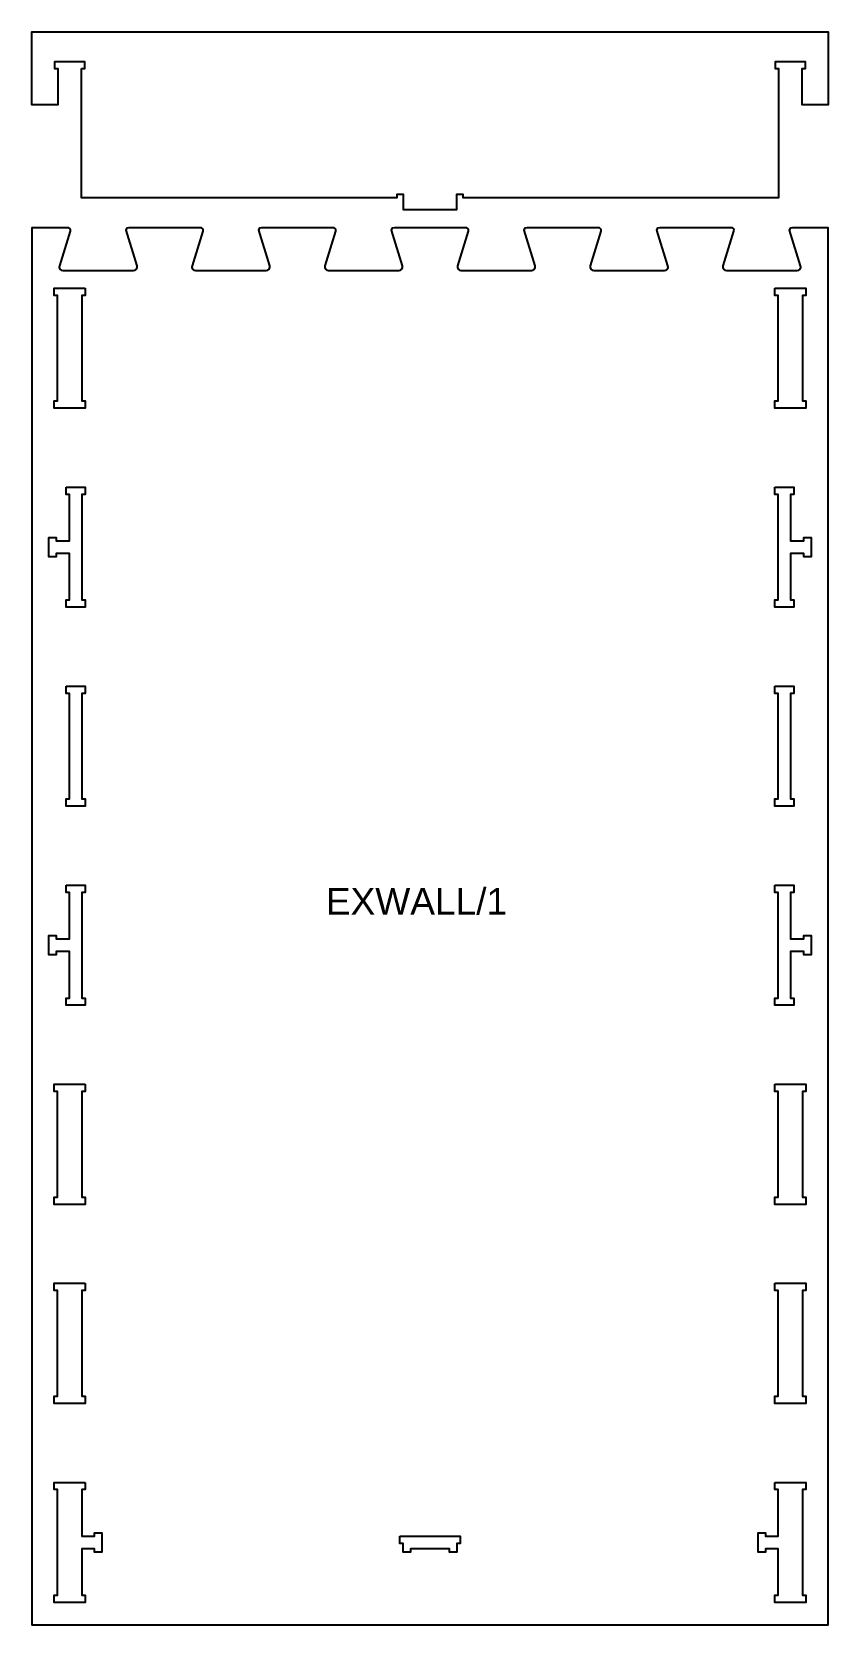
# Model space of a CAD drawing. Header units: millimetres. Extents: x 200 to 1400, y 199 to 2601.
import ezdxf

# ---------------------------------------------------------------- set-up
doc = ezdxf.new("R2010")
doc.units = ezdxf.units.MM
for name, color, linetype, true_color in [('1_ANYTOOL_1MMDEEP_INSIDE', 2, 'Continuous', 0xffff00), ('3_ANYTOOL_CUTTHROUGH_INSID', 4, 'Continuous', 0x00ffff), ('6_ANYTOOL_CUTTHROUGH_OUTSI', 5, 'Continuous', 0x0000ff)]:
    doc.layers.add(name, color=color, linetype=linetype, true_color=true_color)
doc.styles.add('textstyle11', font='standard')

msp = doc.modelspace()

# ---------------------------------------------------------------- linework, layer by layer
at = {"layer": '3_ANYTOOL_CUTTHROUGH_INSID'}
for points in [[(280.5, 2214.5), (280.5, 2203.5), (275.5, 2203.5), (275.5, 2044.5), (280.5, 2044.5), (280.5, 2033.5), (233.5, 2033.5), (233.5, 2044.5), (238.5, 2044.5), (238.5, 2203.5), (233.5, 2203.5), (233.5, 2214.5)], [(1319.5, 2214.5), (1366.5, 2214.5), (1366.5, 2203.5), (1361.5, 2203.5), (1361.5, 2044.5), (1366.5, 2044.5), (1366.5, 2033.5), (1319.5, 2033.5), (1319.5, 2044.5), (1324.5, 2044.5), (1324.5, 2203.5), (1319.5, 2203.5)], [(251.5, 1914.5), (280.5, 1914.5), (280.5, 1903.5), (275.5, 1903.5), (275.5, 1744.5), (280.5, 1744.5), (280.5, 1733.5), (251.5, 1733.5), (251.5, 1744.5), (256.5, 1744.5), (256.5, 1814.5), (236.5, 1814.5), (236.5, 1809.5), (225.5, 1809.5), (225.5, 1838.5), (236.5, 1838.5), (236.5, 1833.5), (256.5, 1833.5), (256.5, 1903.5), (251.5, 1903.5)], [(1319.5, 1914.5), (1348.5, 1914.5), (1348.5, 1903.5), (1343.5, 1903.5), (1343.5, 1833.5), (1363.5, 1833.5), (1363.5, 1838.5), (1374.5, 1838.5), (1374.5, 1809.5), (1363.5, 1809.5), (1363.5, 1814.5), (1343.5, 1814.5), (1343.5, 1744.5), (1348.5, 1744.5), (1348.5, 1733.5), (1319.5, 1733.5), (1319.5, 1744.5), (1324.5, 1744.5), (1324.5, 1903.5), (1319.5, 1903.5)], [(251.5, 1614.5), (280.5, 1614.5), (280.5, 1603.5), (275.5, 1603.5), (275.5, 1444.5), (280.5, 1444.5), (280.5, 1433.5), (251.5, 1433.5), (251.5, 1444.5), (256.5, 1444.5), (256.5, 1603.5), (251.5, 1603.5)], [(1319.5, 1614.5), (1348.5, 1614.5), (1348.5, 1603.5), (1343.5, 1603.5), (1343.5, 1444.5), (1348.5, 1444.5), (1348.5, 1433.5), (1319.5, 1433.5), (1319.5, 1444.5), (1324.5, 1444.5), (1324.5, 1603.5), (1319.5, 1603.5)], [(251.5, 1314.5), (280.5, 1314.5), (280.5, 1303.5), (275.5, 1303.5), (275.5, 1144.5), (280.5, 1144.5), (280.5, 1133.5), (251.5, 1133.5), (251.5, 1144.5), (256.5, 1144.5), (256.5, 1214.5), (236.5, 1214.5), (236.5, 1209.5), (225.5, 1209.5), (225.5, 1238.5), (236.5, 1238.5), (236.5, 1233.5), (256.5, 1233.5), (256.5, 1303.5), (251.5, 1303.5)], [(1319.5, 1314.5), (1348.5, 1314.5), (1348.5, 1303.5), (1343.5, 1303.5), (1343.5, 1233.5), (1363.5, 1233.5), (1363.5, 1238.5), (1374.5, 1238.5), (1374.5, 1209.5), (1363.5, 1209.5), (1363.5, 1214.5), (1343.5, 1214.5), (1343.5, 1144.5), (1348.5, 1144.5), (1348.5, 1133.5), (1319.5, 1133.5), (1319.5, 1144.5), (1324.5, 1144.5), (1324.5, 1303.5), (1319.5, 1303.5)], [(280.5, 1014.5), (280.5, 1003.5), (275.5, 1003.5), (275.5, 844.5), (280.5, 844.5), (280.5, 833.5), (233.5, 833.5), (233.5, 844.5), (238.5, 844.5), (238.5, 1003.5), (233.5, 1003.5), (233.5, 1014.5)], [(1319.5, 1014.5), (1366.5, 1014.5), (1366.5, 1003.5), (1361.5, 1003.5), (1361.5, 844.5), (1366.5, 844.5), (1366.5, 833.5), (1319.5, 833.5), (1319.5, 844.5), (1324.5, 844.5), (1324.5, 1003.5), (1319.5, 1003.5)], [(280.5, 714.5), (280.5, 703.5), (275.5, 703.5), (275.5, 544.5), (280.5, 544.5), (280.5, 533.5), (233.5, 533.5), (233.5, 544.5), (238.5, 544.5), (238.5, 703.5), (233.5, 703.5), (233.5, 714.5)], [(1319.5, 714.5), (1366.5, 714.5), (1366.5, 703.5), (1361.5, 703.5), (1361.5, 544.5), (1366.5, 544.5), (1366.5, 533.5), (1319.5, 533.5), (1319.5, 544.5), (1324.5, 544.5), (1324.5, 703.5), (1319.5, 703.5)], [(280.5, 414.5), (280.5, 403.5), (275.5, 403.5), (275.5, 333.5), (294.5, 333.5), (294.5, 338.5), (305.5, 338.5), (305.5, 309.5), (294.5, 309.5), (294.5, 314.5), (275.5, 314.5), (275.5, 244.5), (280.5, 244.5), (280.5, 233.5), (233.5, 233.5), (233.5, 244.5), (238.5, 244.5), (238.5, 403.5), (233.5, 403.5), (233.5, 414.5)], [(1319.5, 414.5), (1366.5, 414.5), (1366.5, 403.5), (1361.5, 403.5), (1361.5, 244.5), (1366.5, 244.5), (1366.5, 233.5), (1319.5, 233.5), (1319.5, 244.5), (1324.5, 244.5), (1324.5, 314.5), (1305.5, 314.5), (1305.5, 309.5), (1294.5, 309.5), (1294.5, 338.5), (1305.5, 338.5), (1305.5, 333.5), (1324.5, 333.5), (1324.5, 403.5), (1319.5, 403.5)], [(754.5, 333.5), (845.5, 333.5), (845.5, 322.5), (840.5, 322.5), (840.5, 309.5), (829.5, 309.5), (829.5, 314.5), (770.5, 314.5), (770.5, 309.5), (759.5, 309.5), (759.5, 322.5), (754.5, 322.5)]]:
    msp.add_lwpolyline(points, close=True, dxfattribs=at)
at = {"layer": '6_ANYTOOL_CUTTHROUGH_OUTSI'}
for points in [[(275, 2545.7), (280, 2545.7), (280, 2555.7), (234, 2555.7), (234, 2545.7), (239, 2545.7), (239, 2490.7), (200, 2490.7), (200, 2600.7), (1400, 2600.7), (1400, 2490.7), (1361, 2490.7), (1361, 2545.7), (1366, 2545.7), (1366, 2555.7), (1320, 2555.7), (1320, 2545.7), (1325, 2545.7), (1325, 2350.7), (850, 2350.7), (850, 2355.7), (840, 2355.7), (840, 2332.7), (760, 2332.7), (760, 2355.7), (750, 2355.7), (750, 2350.7), (275, 2350.7)], [(254.7, 2306), (257.7, 2303.4), (257.5, 2300.2), (241.5, 2248.1), (241.3, 2245.6), (242.3, 2243.3), (244.3, 2241.6), (246.7, 2241), (353.3, 2241), (355.7, 2241.6), (357.7, 2243.3), (358.7, 2245.6), (358.5, 2248.1), (342, 2301.6), (343.6, 2305.3), (346.8, 2306), (454.7, 2306), (457.7, 2303.4), (457.5, 2300.2), (441.5, 2248.1), (441.3, 2245.6), (442.3, 2243.3), (444.3, 2241.6), (446.7, 2241), (553.3, 2241), (555.7, 2241.6), (557.7, 2243.3), (558.7, 2245.6), (558.5, 2248.1), (542, 2301.6), (543.6, 2305.3), (546.8, 2306), (654.7, 2306), (657.7, 2303.4), (657.5, 2300.2), (641.5, 2248.1), (641.3, 2245.6), (642.3, 2243.3), (644.3, 2241.6), (646.7, 2241), (753.3, 2241), (755.7, 2241.6), (757.7, 2243.3), (758.7, 2245.6), (758.5, 2248.1), (742, 2301.6), (743.6, 2305.3), (746.8, 2306), (854.7, 2306), (857.7, 2303.4), (857.5, 2300.2), (841.5, 2248.1), (841.3, 2245.6), (842.3, 2243.3), (844.3, 2241.6), (846.7, 2241), (953.3, 2241), (955.7, 2241.6), (957.7, 2243.3), (958.7, 2245.6), (958.5, 2248.1), (942, 2301.6), (943.6, 2305.3), (946.8, 2306), (1054.7, 2306), (1057.7, 2303.4), (1057.5, 2300.2), (1041.5, 2248.1), (1041.3, 2245.6), (1042.3, 2243.3), (1044.3, 2241.6), (1046.7, 2241), (1153.3, 2241), (1155.7, 2241.6), (1157.7, 2243.3), (1158.7, 2245.6), (1158.5, 2248.1), (1142, 2301.6), (1143.6, 2305.3), (1146.8, 2306), (1254.7, 2306), (1257.7, 2303.4), (1257.5, 2300.2), (1241.5, 2248.1), (1241.3, 2245.6), (1242.3, 2243.3), (1244.3, 2241.6), (1246.7, 2241), (1353.3, 2241), (1355.7, 2241.6), (1357.7, 2243.3), (1358.7, 2245.6), (1358.5, 2248.1), (1342, 2301.6), (1343.6, 2305.3), (1346.8, 2306), (1399.7, 2306), (1399.7, 199.3), (200.3, 199.3), (200.3, 2306)]]:
    msp.add_lwpolyline(points, close=True, dxfattribs=at)

# ---------------------------------------------------------------- texts
at = {"layer": '1_ANYTOOL_1MMDEEP_INSIDE', "insert": (643, 1310.2), "char_height": 40, "width": 296.386, "attachment_point": 1, "style": 'textstyle11'}
msp.add_mtext('\\fArial;EXWALL/1', dxfattribs=at)

doc.saveas('drawing.dxf')
